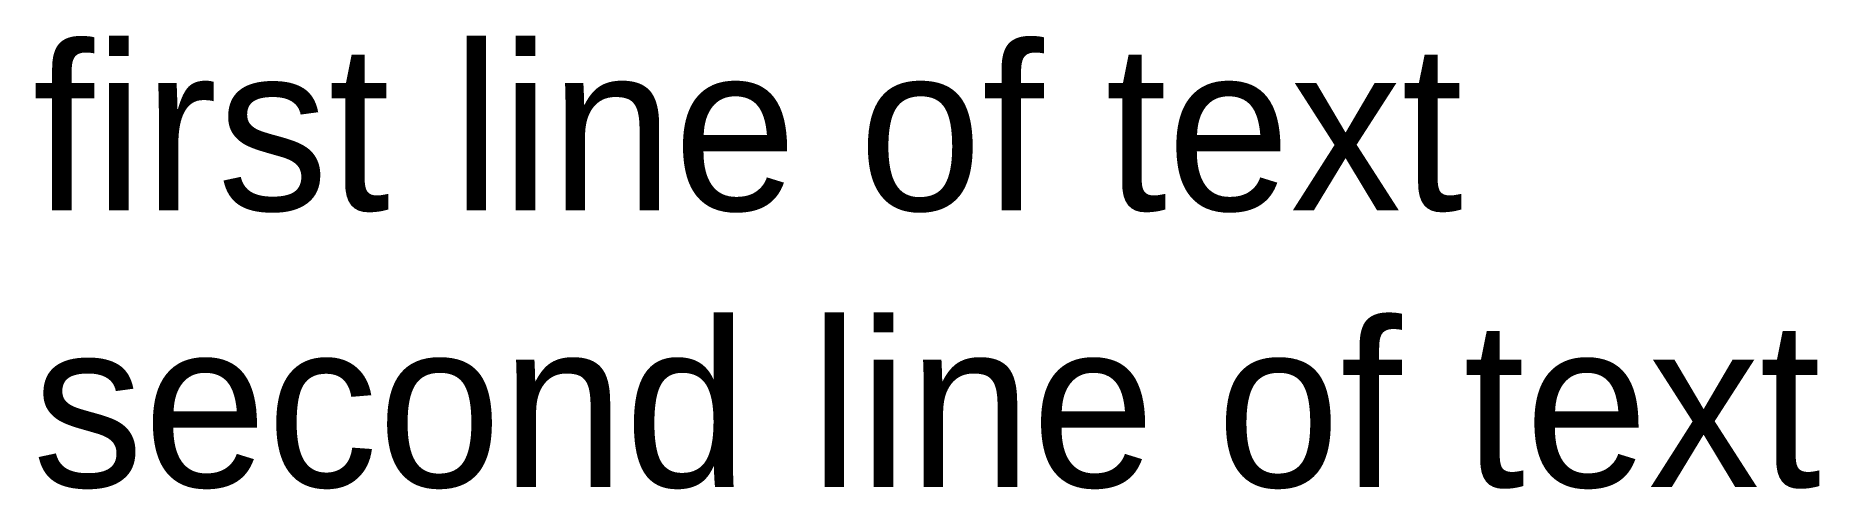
# Model space of a CAD drawing. Extents: x -10.5 to -8.35, y 13.96 to 14.51.
import ezdxf

# ---------------------------------------------------------------- set-up
doc = ezdxf.new("R2010")
doc.units = 0
doc.layers.get('0').update_dxf_attribs({"linetype": 'CONTINUOUS'})

# ---------------------------------------------------------------- blocks, each defined once
blk = doc.blocks.new('*U2')
for s, p in [('first line of text', (-10.5, 14.3, -3.3)), ('second line of text', (-10.5, 13.9667, -3.3))]:
    blk.add_text(s, height=0.2).set_placement(p)

msp = doc.modelspace()

# ---------------------------------------------------------------- block references
msp.add_blockref('*U2', (0, 0))

doc.saveas('drawing.dxf')
